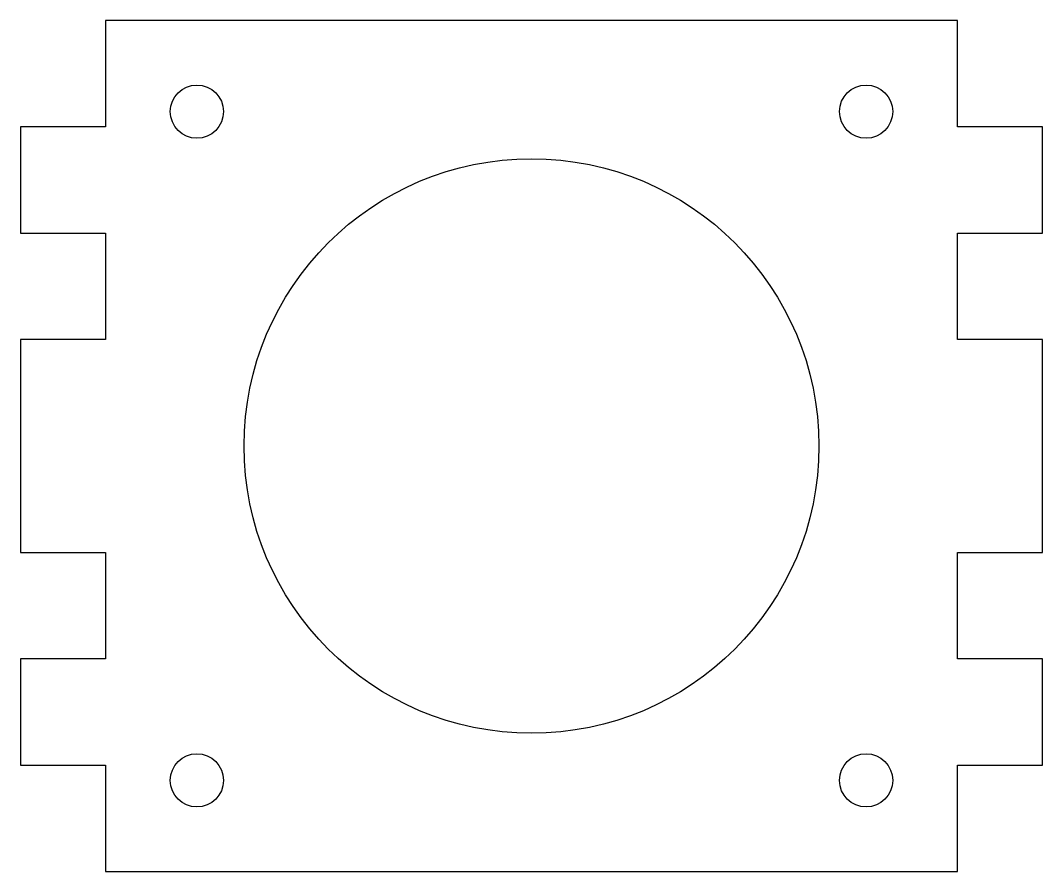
# Model space of a CAD drawing. Header units: millimetres. Extents: x -33.3 to 38.7, y -27.1 to 32.9.
import ezdxf

# ---------------------------------------------------------------- set-up
doc = ezdxf.new("R2010")
doc.units = ezdxf.units.MM
doc.layers.get('0').update_dxf_attribs({"linetype": 'CONTINUOUS'})

msp = doc.modelspace()

# ---------------------------------------------------------------- linework, layer by layer
msp.add_lwpolyline([(-33.317, -4.551), (-27.317, -4.551), (-27.317, -12.051), (-33.317, -12.051), (-33.317, -19.551), (-27.317, -19.551), (-27.317, -27.051), (32.683, -27.051), (32.683, -19.551), (38.683, -19.551), (38.683, -12.051), (32.683, -12.051), (32.683, -4.551), (38.683, -4.551), (38.683, 10.449), (32.683, 10.449), (32.683, 17.949), (38.683, 17.949), (38.683, 25.449), (32.683, 25.449), (32.683, 32.949), (-27.317, 32.949), (-27.317, 25.449), (-33.317, 25.449), (-33.317, 17.949), (-27.317, 17.949), (-27.317, 10.449), (-33.317, 10.449)], close=True)
for centre, radius in [((-20.887, 26.519), 1.875), ((26.253, 26.519), 1.875), ((2.683, 2.949), 20.25), ((-20.887, -20.621), 1.875), ((26.253, -20.621), 1.875)]:
    msp.add_circle(centre, radius)

doc.saveas('drawing.dxf')
